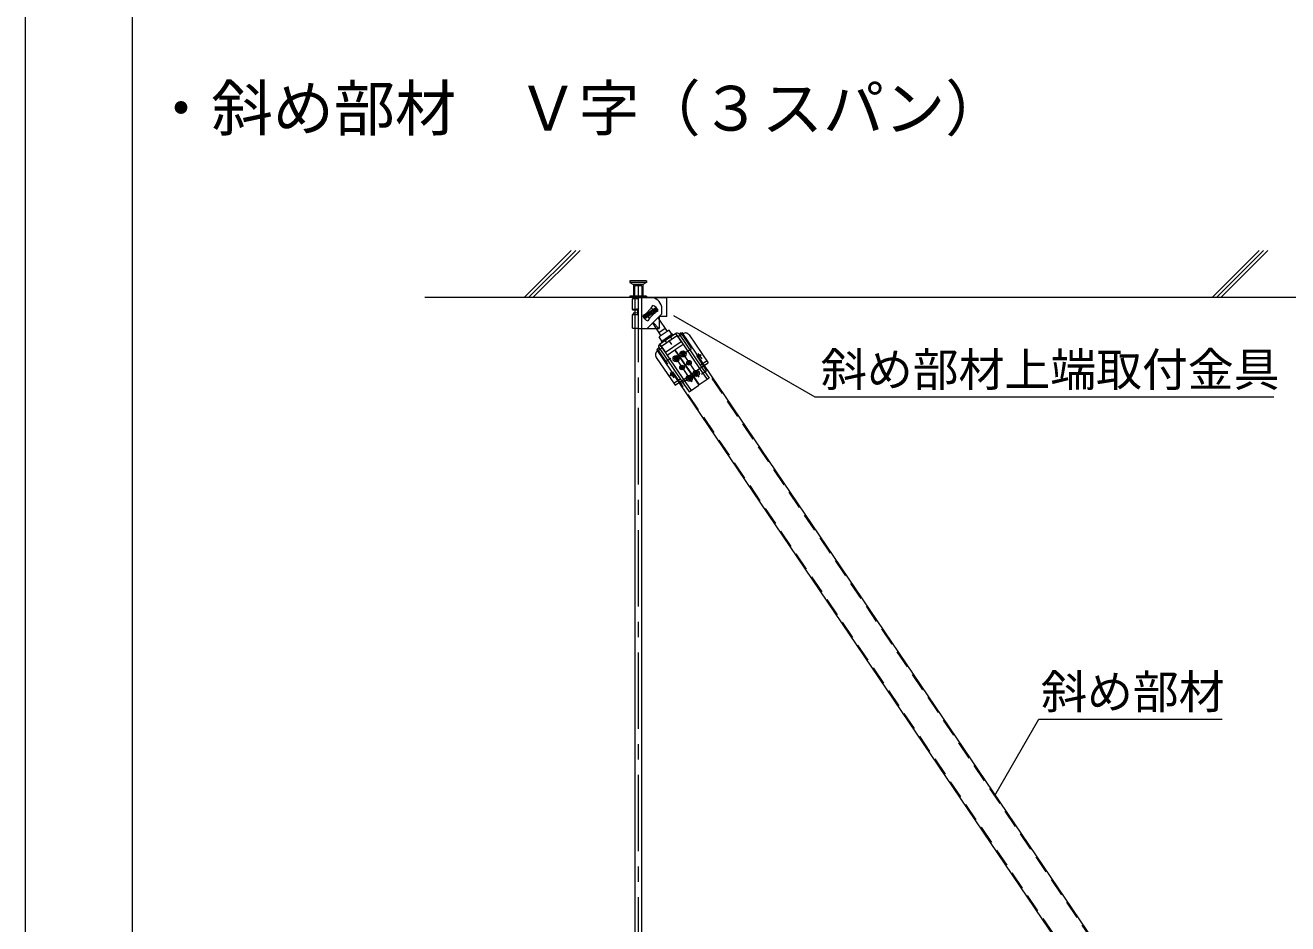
# Model space of a CAD drawing. Units: millimetres, scale not verified. Extents: x -7779 to 7778, y -5419 to 5375.
# Drawn here: x -7779 to -6127, y -3063 to -1888 of the extents above; entities that cross this region are included whole.
import ezdxf
from ezdxf.enums import TextEntityAlignment as Align

# ---------------------------------------------------------------- set-up
doc = ezdxf.new("R2010")
doc.units = ezdxf.units.MM
doc.header["$LTSCALE"] = 20
for name, pattern in [('CHAIN1', [8, 5, -1, 1, -1]), ('DASHED1', [1.8, 1.2, -0.6]), ('DOUBLE_CHAIN1', [8.8, 5, -1, 0.6, -0.6, 0.6, -1])]:
    doc.linetypes.add(name, pattern=pattern)
for name, color, linetype, lineweight in [('2-6_文字', 3, 'Continuous', 18), ('F-3_太線２', 4, 'Continuous', 18), ('F-6_文字', 7, 'Continuous', 18)]:
    doc.layers.add(name, color=color, linetype=linetype, lineweight=lineweight)
doc.styles.add('ＭＳ ゴシック', font='')
doc.styles.get('ＭＳ ゴシック').set_extended_font_data('MS Gothic')

msp = doc.modelspace()

# ---------------------------------------------------------------- linework, layer by layer
at = {"layer": '2-6_文字', "color": 7}
for p, q in [((-7064.3, -2182.36), (-7125.49, -2243.55)), ((-7058.57, -2182.29), (-7119.83, -2243.55)), ((-7052.92, -2182.29), (-7114.18, -2243.55)), ((-6164.3, -2182.36), (-6225.49, -2243.55)), ((-6158.57, -2182.29), (-6219.83, -2243.55)), ((-6152.92, -2182.29), (-6214.18, -2243.55)), ((-7255.79, -2243.55), (-4913.73, -2243.55)), ((-6510.1, -2895.51), (-6452.55, -2795.83)), ((-6452.55, -2795.83), (-6212.55, -2795.83))]:
    msp.add_line(p, q, dxfattribs=at)
at = {"layer": '2-6_文字', "color": 4, "linetype": 'DASHED1', "lineweight": 9}
for p, q in [((-6965.83, -2222.05), (-6987.83, -2222.05)), ((-6965.83, -2224.05), (-6987.83, -2224.05)), ((-6982.83, -2227.05), (-6982.83, -2242.05)), ((-6970.83, -2227.05), (-6982.83, -2227.05)), ((-6981.83, -2228.55), (-6981.83, -2243.55)), ((-6981.83, -2228.55), (-6981.33, -2228.55)), ((-6971.83, -2228.55), (-6981.33, -2228.55)), ((-6971.83, -2228.55), (-6971.83, -2243.55)), ((-6970.83, -2227.05), (-6970.83, -2242.05)), ((-6987.83, -2242.05), (-6987.83, -2243.55)), ((-6965.83, -2242.05), (-6987.83, -2242.05)), ((-6965.83, -2243.55), (-6987.83, -2243.55)), ((-6965.83, -2242.05), (-6965.83, -2243.55))]:
    msp.add_line(p, q, dxfattribs=at)
at = {"layer": '2-6_文字', "color": 4, "linetype": 'CHAIN1', "lineweight": 9}
msp.add_line((-6976.83, -2228.45), (-6976.83, -4233.76), dxfattribs=at)
msp.add_line((-6976.83, -2228.45), (-6976.83, -4233.76), dxfattribs=at)
at = {"layer": '2-6_文字'}
for p, q in [((-6984.53, -2245.87), (-6984.53, -2259.67)), ((-6983.53, -2243.87), (-6983.53, -2245.7)), ((-6983.53, -2243.87), (-6983.53, -2245.7)), ((-6979.98, -2243.55), (-6981.97, -2243.55)), ((-6981.33, -2243.55), (-6981.33, -4140.75)), ((-6981.33, -2246.08), (-6981.33, -2246.08)), ((-6976.33, -2243.55), (-6979.98, -2243.55)), ((-6976.33, -2243.55), (-6972.33, -2243.55)), ((-6976.33, -2243.87), (-6960.83, -2243.87)), ((-6976.33, -2282.59), (-6976.33, -2245.51)), ((-6972.33, -2243.55), (-6972.33, -4140.75)), ((-6960.83, -2243.87), (-6939.33, -2243.87)), ((-6939.33, -2268.82), (-6939.33, -2243.87)), ((-6977.83, -2259.32), (-6977.78, -2266.33)), ((-6970.46, -2268.13), (-6953.7, -2256.87)), ((-6969.07, -2268.41), (-6953.97, -2258.25)), ((-6951.19, -2260.6), (-6967.95, -2271.87)), ((-6959.62, -2257.79), (-6967.4, -2265.57)), ((-6960.82, -2264.37), (-6962.22, -2262.29)), ((-6954.25, -2263.17), (-6962.02, -2270.95)), ((-6960.82, -2264.37), (-6958.75, -2262.97)), ((-6959.62, -2257.79), (-6957.64, -2254.36)), ((-6958.87, -2258.3), (-6954.63, -2264.63)), ((-6956.67, -2261.58), (-6953.85, -2259.68)), ((-6954.25, -2263.17), (-6950.82, -2261.19)), ((-6953.97, -2258.25), (-6953.7, -2256.87)), ((-6953.7, -2256.87), (-6951.19, -2260.6)), ((-6952.57, -2260.33), (-6951.19, -2260.6)), ((-6945.81, -2265.32), (-6945.81, -2258.87)), ((-6939.33, -2259.37), (-6939.63, -2259.37)), ((-6939.33, -2268.82), (-6939.33, -2260.37)), ((-6984.53, -2266.68), (-6984.53, -2284.13)), ((-6983.53, -2264.47), (-6983.53, -2266.51)), ((-6981.33, -2265.05), (-6981.33, -2437.37)), ((-6972.33, -2267.55), (-6972.33, -2437.37)), ((-6967.4, -2265.57), (-6970.83, -2267.55)), ((-6969.07, -2268.41), (-6970.46, -2268.13)), ((-6967.95, -2271.87), (-6970.46, -2268.13)), ((-6967.68, -2270.48), (-6969.07, -2268.41)), ((-6967.68, -2270.48), (-6967.95, -2271.87)), ((-6964.97, -2267.16), (-6967.8, -2269.05)), ((-6967.01, -2263.86), (-6963.02, -2270.34)), ((-6945.82, -2265.34), (-6964.93, -2284.45)), ((-6962.02, -2270.95), (-6964, -2274.37)), ((-6960.82, -2264.37), (-6962.9, -2265.76)), ((-6960.82, -2264.37), (-6959.43, -2266.44)), ((-6958.6, -2276.64), (-6947.03, -2293.86)), ((-6949.85, -2284.45), (-6957.01, -2276.53)), ((-6950.45, -2270.85), (-6938.73, -2288.29)), ((-6939.33, -2268.82), (-6949.32, -2268.82)), ((-6949.32, -2268.82), (-6949.32, -2284.45)), ((-6947.39, -2268.82), (-6948.4, -2267.91)), ((-6976.33, -2284.45), (-6976.33, -2282.59)), ((-6976.33, -2284.45), (-6949.32, -2284.45)), ((-6949.82, -2289.71), (-6941.52, -2284.14)), ((-6936.24, -2286.61), (-6949.52, -2295.54)), ((-6945.95, -2300.85), (-6949.52, -2295.54)), ((-6927.64, -2290.86), (-6948.72, -2305.22)), ((-6945.95, -2300.85), (-6932.67, -2291.93)), ((-6945.92, -2300.88), (-6932.68, -2291.89)), ((-6932.67, -2291.93), (-6936.24, -2286.61)), ((-6928.05, -2291.15), (-6920.62, -2302.06)), ((-6925.84, -2293.51), (-6926.25, -2293.79)), ((-6925.84, -2293.51), (-6896.4, -2336.74)), ((-6920.67, -2289.99), (-6923.2, -2291.71)), ((-6923.2, -2291.71), (-6893.76, -2334.94)), ((-6918.55, -2291.33), (-6921.9, -2293.61)), ((-6919.88, -2289.45), (-6081.28, -3528.05)), ((-6910.22, -2292.91), (-6885.45, -2329.28)), ((-6953, -2311.87), (-6081.28, -3599.39)), ((-6949.56, -2309.66), (-6952.08, -2311.38)), ((-6951.61, -2313.84), (-6948.27, -2311.56)), ((-6949.56, -2309.66), (-6920.12, -2352.89)), ((-6948.55, -2311.15), (-6948.27, -2311.56)), ((-6948.3, -2304.94), (-6940.88, -2315.85)), ((-6946.92, -2307.86), (-6946.5, -2307.58)), ((-6946.92, -2307.86), (-6917.48, -2351.09)), ((-6945.9, -2309.35), (-6945.62, -2309.76)), ((-6920.62, -2302.06), (-6940.88, -2315.85)), ((-6938.98, -2319.52), (-6928.65, -2312.48)), ((-6936.96, -2299.87), (-6933.39, -2305.19)), ((-6907.15, -2344.05), (-6928.65, -2312.48)), ((-6917.9, -2305.16), (-6928.24, -2312.2)), ((-6906.73, -2343.77), (-6928.24, -2312.2)), ((-6953.2, -2322.18), (-6928.43, -2358.55)), ((-6929.41, -2322.94), (-6929.6, -2323.93)), ((-6929.6, -2323.93), (-6928.32, -2324.17)), ((-6929.41, -2322.94), (-6928.14, -2323.19)), ((-6927.93, -2324.76), (-6928.17, -2326.03)), ((-6928.17, -2326.03), (-6927.19, -2326.22)), ((-6927.31, -2321.51), (-6927.55, -2322.79)), ((-6927.31, -2321.51), (-6926.33, -2321.7)), ((-6926.95, -2324.94), (-6927.19, -2326.22)), ((-6926.33, -2321.7), (-6926.57, -2322.98)), ((-6926.36, -2324.55), (-6925.08, -2324.79)), ((-6926.17, -2323.56), (-6924.9, -2323.81)), ((-6924.9, -2323.81), (-6925.08, -2324.79)), ((-6920.32, -2316.75), (-6920.51, -2317.73)), ((-6920.51, -2317.73), (-6919.23, -2317.98)), ((-6920.32, -2316.75), (-6919.04, -2317)), ((-6918.84, -2318.56), (-6919.08, -2319.84)), ((-6919.08, -2319.84), (-6918.1, -2320.03)), ((-6918.22, -2315.32), (-6918.46, -2316.6)), ((-6918.22, -2315.32), (-6917.23, -2315.51)), ((-6917.85, -2318.75), (-6918.1, -2320.03)), ((-6917.23, -2315.51), (-6917.48, -2316.79)), ((-6917.27, -2318.35), (-6915.99, -2318.6)), ((-6917.08, -2317.37), (-6915.8, -2317.62)), ((-6915.8, -2317.62), (-6915.99, -2318.6)), ((-6910.28, -2329.25), (-6912.51, -2330.77)), ((-6910.28, -2329.25), (-6912, -2327.17)), ((-6911.45, -2327.83), (-6909.92, -2328.33)), ((-6910.28, -2329.25), (-6909.3, -2326.73)), ((-6910.28, -2329.25), (-6908.76, -2331.48)), ((-6893.76, -2334.94), (-6885.45, -2329.28)), ((-6919.37, -2335.44), (-6921.6, -2336.96)), ((-6921.6, -2336.96), (-6918.59, -2336.58)), ((-6919.37, -2335.44), (-6921.09, -2333.36)), ((-6920.54, -2334.02), (-6919.01, -2334.52)), ((-6919.37, -2335.44), (-6918.39, -2332.92)), ((-6919.37, -2335.44), (-6917.85, -2337.67)), ((-6912.51, -2330.77), (-6909.5, -2330.39)), ((-6907.15, -2344.05), (-6897.3, -2358.52)), ((-6902.87, -2342.38), (-6903.06, -2343.36)), ((-6903.06, -2343.36), (-6901.78, -2343.6)), ((-6902.87, -2342.38), (-6901.6, -2342.62)), ((-6901.39, -2344.19), (-6901.63, -2345.46)), ((-6901.63, -2345.46), (-6900.65, -2345.65)), ((-6900.77, -2340.95), (-6901.01, -2342.22)), ((-6900.77, -2340.95), (-6899.78, -2341.13)), ((-6900.4, -2344.37), (-6900.65, -2345.65)), ((-6899.78, -2341.13), (-6900.03, -2342.41)), ((-6899.82, -2343.98), (-6898.54, -2344.22)), ((-6899.63, -2343), (-6898.35, -2343.24)), ((-6898.35, -2343.24), (-6898.54, -2344.22)), ((-6893.76, -2334.94), (-6883.91, -2349.4)), ((-6928.43, -2358.55), (-6920.12, -2352.89)), ((-6920.12, -2352.89), (-6910.27, -2367.36)), ((-6911.96, -2348.57), (-6912.15, -2349.55)), ((-6912.15, -2349.55), (-6910.88, -2349.79)), ((-6911.96, -2348.57), (-6910.69, -2348.81)), ((-6910.48, -2350.38), (-6910.72, -2351.66)), ((-6910.72, -2351.66), (-6909.74, -2351.84)), ((-6910.27, -2367.36), (-6897.3, -2358.52)), ((-6909.86, -2347.14), (-6910.1, -2348.41)), ((-6909.86, -2347.14), (-6908.88, -2347.32)), ((-6909.5, -2350.57), (-6909.74, -2351.84)), ((-6908.88, -2347.32), (-6909.12, -2348.6)), ((-6908.91, -2350.17), (-6907.63, -2350.41)), ((-6908.72, -2349.19), (-6907.45, -2349.43)), ((-6907.45, -2349.43), (-6907.63, -2350.41)), ((-6883.91, -2349.4), (-6896.88, -2358.24))]:
    msp.add_line(p, q, dxfattribs=at)
at = {"layer": '2-6_文字', "linetype": 'DASHED1'}
for p, q in [((-6981.33, -2243.55), (-6981.33, -2268.55)), ((-6981.33, -2244.1), (-6981.33, -2258.57)), ((-6972.33, -2243.55), (-6972.33, -2268.55)), ((-6958.84, -2260.32), (-6956.33, -2264.06)), ((-6958.13, -2259.84), (-6955.62, -2263.58)), ((-6981.33, -2264.69), (-6981.32, -2284.37)), ((-6966.03, -2265.16), (-6963.52, -2268.89)), ((-6965.32, -2264.68), (-6962.81, -2268.41)), ((-6946.99, -2282.55), (-6946.99, -2282.55)), ((-6946.5, -2307.58), (-6926.25, -2293.79)), ((-6934.67, -2295.65), (-6932.87, -2298.29)), ((-6925.84, -2293.51), (-6927.64, -2290.86)), ((-6921.9, -2293.61), (-6924.55, -2295.41)), ((-6920.87, -2290.12), (-6081.28, -3530.19)), ((-6952, -2311.2), (-6081.28, -3597.25)), ((-6946.92, -2307.86), (-6948.72, -2305.22)), ((-6948.27, -2311.56), (-6945.62, -2309.76)), ((-6941.69, -2300.43), (-6939.89, -2303.08)), ((-6895.56, -2332.29), (-6887.25, -2326.63)), ((-6920.12, -2352.89), (-6907.15, -2344.05)), ((-6908.95, -2341.41), (-6908.54, -2341.13)), ((-6906.73, -2343.77), (-6893.76, -2334.94)), ((-6896.4, -2336.74), (-6886.55, -2351.2)), ((-6930.23, -2355.9), (-6921.93, -2350.25)), ((-6917.48, -2351.09), (-6907.63, -2365.55))]:
    msp.add_line(p, q, dxfattribs=at)
at = {"layer": '2-6_文字', "linetype": 'CHAIN1'}
for p, q in [((-6913.5, -2315.11), (-6906.92, -2310.63)), ((-6940.61, -2327.52), (-6934.15, -2323.12)), ((-6930.37, -2326), (-6923.76, -2321.49)), ((-6929.73, -2320.22), (-6906.45, -2354.41)), ((-6921.44, -2319.91), (-6915.1, -2315.6)), ((-6920.64, -2314.03), (-6897.36, -2348.21)), ((-6913.56, -2331.48), (-6907.22, -2327.17)), ((-6899.23, -2321.73), (-6894.2, -2318.3)), ((-6898.58, -2317.11), (-6893.66, -2324.33)), ((-6935.7, -2346.56), (-6930.39, -2342.94)), ((-6934.95, -2341.87), (-6930.03, -2349.09)), ((-6922.49, -2337.57), (-6915.88, -2333.06)), ((-6897.66, -2341.22), (-6904.43, -2345.84)), ((-6893.8, -2344.04), (-6887.22, -2339.56)), ((-6920.91, -2356.45), (-6914.45, -2352.05)), ((-6912.93, -2351.62), (-6906.31, -2347.11))]:
    msp.add_line(p, q, dxfattribs=at)
at = {"layer": '2-6_文字', "color": 4, "linetype": 'DASHED1', "lineweight": 9}
for points in [[(-6987.83, -2222.05), (-6987.83, -2224.05), (-6982.83, -2227.05)], [(-6965.83, -2222.05), (-6965.83, -2224.05), (-6970.83, -2227.05)]]:
    msp.add_lwpolyline(points, dxfattribs=at)
at = {"layer": '2-6_文字'}
for points in [[(-6976.33, -2245.51), (-6977.75, -2245.52), (-6979.13, -2245.53), (-6980.43, -2245.56), (-6981.6, -2245.6), (-6982.61, -2245.64), (-6983.43, -2245.69), (-6984.03, -2245.75), (-6984.4, -2245.81), (-6984.53, -2245.87)], [(-6981.33, -2244.1), (-6980.81, -2243.8), (-6980.43, -2243.58)], [(-6976.33, -2245.51), (-6976.33, -2243.87), (-6976.33, -2243.55)], [(-6977.85, -2259.32), (-6979.22, -2259.34), (-6980.51, -2259.36), (-6981.67, -2259.4), (-6982.67, -2259.45), (-6983.48, -2259.5), (-6984.07, -2259.55), (-6984.42, -2259.61), (-6984.53, -2259.68), (-6984.39, -2259.74), (-6984, -2259.8), (-6983.38, -2259.85), (-6982.55, -2259.91), (-6981.52, -2259.95), (-6980.34, -2259.98), (-6979.04, -2260.01), (-6977.84, -2260.02)], [(-6977.85, -2259.46), (-6978.65, -2259.48), (-6979.39, -2259.5), (-6980.03, -2259.53), (-6980.55, -2259.56), (-6980.95, -2259.59), (-6981.21, -2259.63), (-6981.32, -2259.66), (-6981.28, -2259.7), (-6981.09, -2259.74), (-6980.76, -2259.77), (-6980.29, -2259.81), (-6979.7, -2259.83), (-6979, -2259.86), (-6978.23, -2259.87), (-6977.84, -2259.88)], [(-6953.97, -2258.25), (-6952.57, -2260.33), (-6967.68, -2270.48)], [(-6939.63, -2259.37), (-6939.63, -2260.37), (-6939.33, -2260.37)], [(-6977.8, -2266.33), (-6979.18, -2266.34), (-6980.47, -2266.37), (-6981.63, -2266.41), (-6982.64, -2266.45), (-6983.45, -2266.5), (-6984.05, -2266.56), (-6984.41, -2266.62), (-6984.53, -2266.68)], [(-6981.33, -2264.69), (-6980.81, -2264.39), (-6980.43, -2264.17)], [(-6907.15, -2344.05), (-6906.73, -2343.77), (-6896.88, -2358.24)]]:
    msp.add_lwpolyline(points, dxfattribs=at)
at = {"layer": '2-6_文字', "color": 7}
msp.add_lwpolyline([(-6145.13, -2374.12), (-6745.13, -2374.12), (-6930.33, -2267.85)], dxfattribs=at)
at = {"layer": '2-6_文字', "linetype": 'DOUBLE_CHAIN1'}
msp.add_lwpolyline([(-6976.33, -2284.45), (-6977.75, -2284.44), (-6979.13, -2284.42), (-6980.43, -2284.4), (-6981.6, -2284.36), (-6982.61, -2284.32), (-6983.43, -2284.27), (-6984.03, -2284.21), (-6984.52, -2284.13)], dxfattribs=at)
at = {"layer": '2-6_文字'}
for centre, radius in [((-6927.25, -2323.87), 4), ((-6927.25, -2323.87), 2.25), ((-6918.16, -2317.68), 4), ((-6918.15, -2317.67), 2.25), ((-6910.28, -2329.25), 3), ((-6910.27, -2329.25), 3), ((-6910.28, -2329.25), 2.7), ((-6896.64, -2319.96), 1.5), ((-6933, -2344.73), 1.5), ((-6919.37, -2335.44), 3), ((-6919.37, -2335.44), 3), ((-6919.37, -2335.44), 2.7), ((-6909.8, -2349.49), 4), ((-6900.71, -2343.3), 4), ((-6900.71, -2343.3), 2.25), ((-6909.8, -2349.49), 2.25)]:
    msp.add_circle(centre, radius, dxfattribs=at)
for centre, radius, start, end in [((-6978.15, -2284.4), 40.88, 92.5588, 97.55402), ((-6978.15, -2284.4), 40.88, 92.5588, 97.55402), ((-6960.81, -2258.87), 15, 10.54723, 89.99998), ((-6960.82, -2264.37), 10.5, 17.62668, 72.37388), ((-6960.81, -2258.87), 15, 0, 10.54723), ((-6979.02, -2295), 30.86, 87.75647, 98.39833), ((-6960.82, -2264.37), 10.5, 197.62581, 252.37382), ((-6932.12, -2292.72), 1, 304.17015, 124.17015), ((-6925.84, -2293.51), 3.2, 34.25432, 124.25432), ((-6915.18, -2296.29), 6, 34.25432, 124.25432), ((-6946.92, -2307.86), 3.2, 124.25432, 214.25432), ((-6945.36, -2301.71), 1, 124.17015, 304.17015), ((-6948.24, -2318.8), 6, 124.25432, 214.25432), ((-6928.42, -2324.66), 0.5, 349.17015, 79.17013), ((-6928.04, -2322.7), 0.5, 259.17013, 349.17015), ((-6926.45, -2325.04), 0.5, 79.17015, 169.17015), ((-6926.08, -2323.07), 0.5, 169.17015, 259.17015), ((-6919.33, -2318.47), 0.5, 349.17015, 79.17013), ((-6918.95, -2316.51), 0.5, 259.17013, 349.17015), ((-6917.36, -2318.85), 0.5, 79.17015, 169.17015), ((-6916.99, -2316.88), 0.5, 169.17015, 259.17015), ((-6901.88, -2344.09), 0.5, 349.17015, 79.17013), ((-6901.5, -2342.13), 0.5, 259.17013, 349.17015), ((-6899.91, -2344.47), 0.5, 79.17015, 169.17015), ((-6899.54, -2342.5), 0.5, 169.17015, 259.17015), ((-6910.97, -2350.28), 0.5, 349.17015, 79.17013), ((-6910.59, -2348.32), 0.5, 259.17013, 349.17015), ((-6909.01, -2350.66), 0.5, 79.17015, 169.17015), ((-6908.63, -2348.7), 0.5, 169.17015, 259.17015)]:
    msp.add_arc(centre, radius, start, end, dxfattribs=at)
at = {"layer": 'F-3_太線２', "color": 3}
msp.add_lwpolyline([(-7778.84, 5375.01), (-7778.84, -5373.01), (7777.51, -5373.01)], dxfattribs=at)
at = {"layer": 'F-6_文字', "color": 3}
msp.add_line((-7638.84, 1527.01), (-7638.84, -4953.01), dxfattribs=at)

# ---------------------------------------------------------------- texts
at = {"layer": '2-6_文字', "style": 'ＭＳ ゴシック'}
msp.add_text('・斜め部材\u3000Ｖ字（３スパン）', height=58.65, dxfattribs=at).set_placement((-7615.03, -2043.15), align=Align.BOTTOM_LEFT)
at = {"layer": '2-6_文字', "color": 7, "style": 'ＭＳ ゴシック'}
for s, p in [('斜め部材上端取付金具', (-6737.63, -2373.37)), ('斜め部材', (-6449.55, -2795.08))]:
    msp.add_text(s, height=43.99, dxfattribs=at).set_placement(p, align=Align.BOTTOM_LEFT)

doc.saveas('drawing.dxf')
